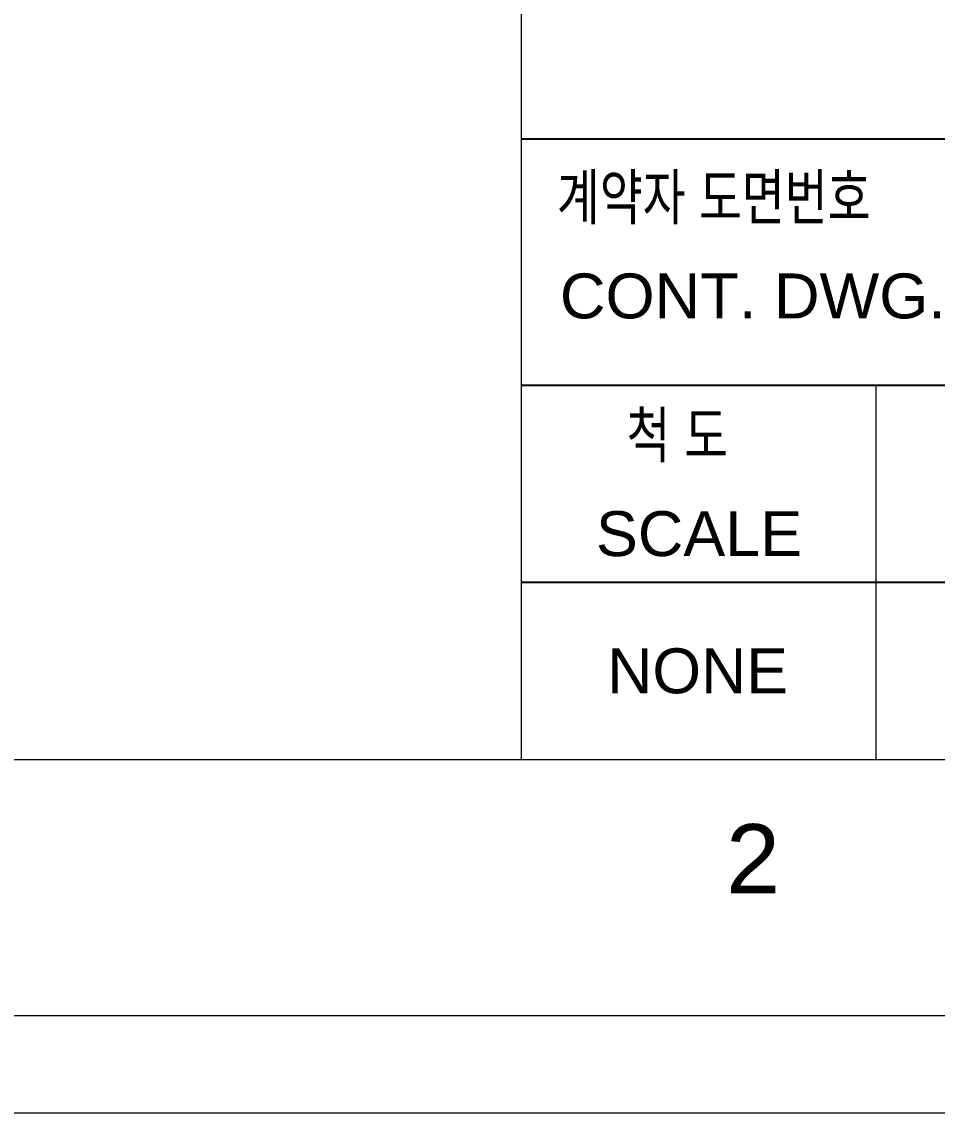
# Model space of a CAD drawing. Header units: inches. Extents: x 0 to 841, y 0 to 594.
# Drawn here: x 641.1 to 688, y 0 to 55.9 of the extents above; entities that cross this region are included whole.
import ezdxf
from ezdxf.enums import TextEntityAlignment as Align

# ---------------------------------------------------------------- set-up
doc = ezdxf.new("R2010")
doc.units = ezdxf.units.IN
doc.header["$MEASUREMENT"] = 0
for name, color, linetype in [('BG 0 -2', 7, 'Continuous'), ('BG VPORT', 7, 'Continuous'), ('한국지역난방기술주식회사 CI', 7, 'Continuous')]:
    doc.layers.add(name, color=color, linetype=linetype)
doc.styles.add('Arial', font='arial.ttf')

msp = doc.modelspace()

# ---------------------------------------------------------------- linework, layer by layer
at = {"layer": 'BG 0 -2', "color": 7, "linetype": 'Continuous', "lineweight": 9}
for p, q in [((666.664, 220.358), (666.664, 18.107)), ((684.818, 37.27), (684.818, 18.107)), ((25.112, 18.107), (815.931, 18.107)), ((841, 0), (0, 0))]:
    msp.add_line(p, q, dxfattribs=at)
at = {"layer": 'BG VPORT', "color": 7, "linetype": 'Continuous', "lineweight": 25}
for p, q in [((666.664, 49.877), (815.931, 49.877)), ((666.664, 37.27), (815.931, 37.27)), ((666.664, 27.184), (815.931, 27.184))]:
    msp.add_line(p, q, dxfattribs=at)
at = {"layer": '한국지역난방기술주식회사 CI', "color": 7, "linetype": 'Continuous', "lineweight": 9}
msp.add_line((5.1, 5), (835.998, 5), dxfattribs=at)

# ---------------------------------------------------------------- texts
at = {"layer": 'BG 0 -2', "color": 7, "style": 'Arial', "width": 1.008516}
msp.add_text('2', height=3.537, dxfattribs=at).set_placement((678.53, 13.053), align=Align.MIDDLE)
at = {"layer": 'BG VPORT', "color": 7, "style": 'Arial'}
for s, width, p in [('계약자 도면번호', 0.761293, (668.488, 45.744)), ('CONT. DWG. NO.', 1.006777, (668.641, 40.687)), ('척 도', 0.780824, (672.051, 33.572)), ('SCALE', 1.002175, (670.487, 28.518)), ('NONE', 0.997208, (671.063, 21.495))]:
    msp.add_text(s, height=2.3, dxfattribs=dict(at, width=width)).set_placement(p)

doc.saveas('drawing.dxf')
